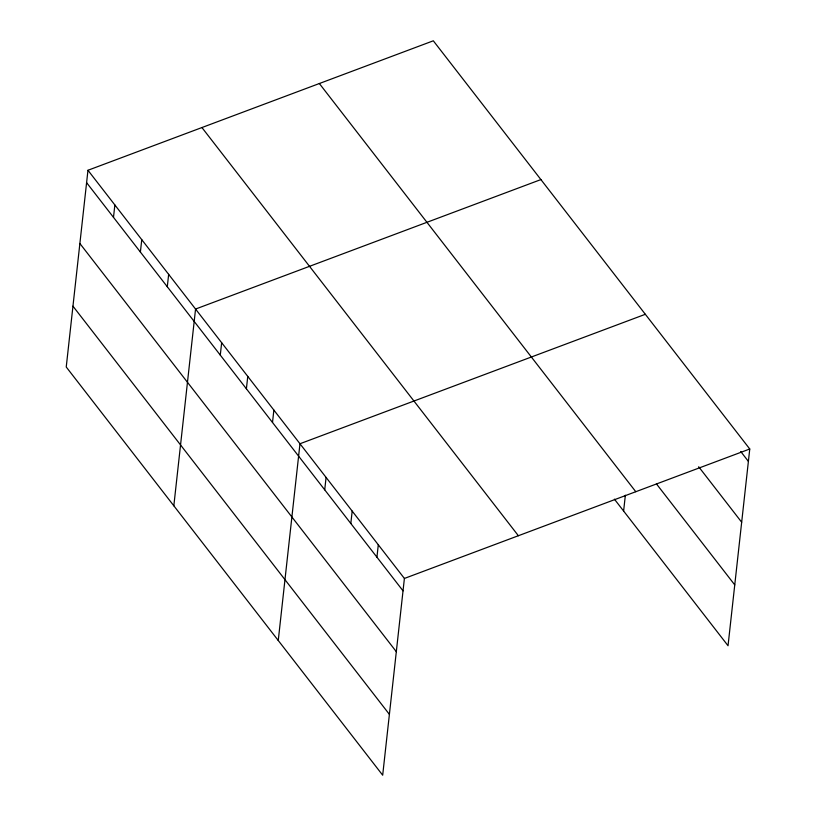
<?xml version="1.0" encoding="UTF-8"?>
<svg xmlns="http://www.w3.org/2000/svg" width="816" height="816" viewBox="0 0 816 816"><rect width="100%" height="100%" fill="white"/><g stroke="black" fill="none" stroke-linecap="round" stroke-linejoin="round"><path stroke-width="1.22" d="M87.965 170.269L66.239 367.006L382.684 775.2L404.399 578.452L87.965 170.269L433.316 40.8L749.761 448.994L728.035 645.731L614.397 499.147M113.495 217.362L114.862 204.959M140.393 252.052L141.76 239.659M167.29 286.753L168.657 274.349M173.828 505.798L195.554 309.05L540.906 179.581M220.289 355.123L221.656 342.73M246.391 388.804L247.768 376.4M272.503 422.474L273.87 410.081M278.256 640.499L299.972 443.751L645.334 314.293M324.717 489.824L326.084 477.431M350.819 523.505L352.186 511.102M376.931 557.175L378.298 544.782M623.618 511.03L625.362 495.21M404.399 578.452L749.761 448.994M740.714 451.483L748.394 461.387M698.68 466.752L741.673 522.22M656.431 483.868L734.757 584.899M319.352 83.528L635.786 491.711M201.929 127.541L518.374 535.735M86.598 182.662L403.033 590.855M79.876 243.494L396.321 651.688M72.961 306.173L389.395 714.367"/></g></svg>
